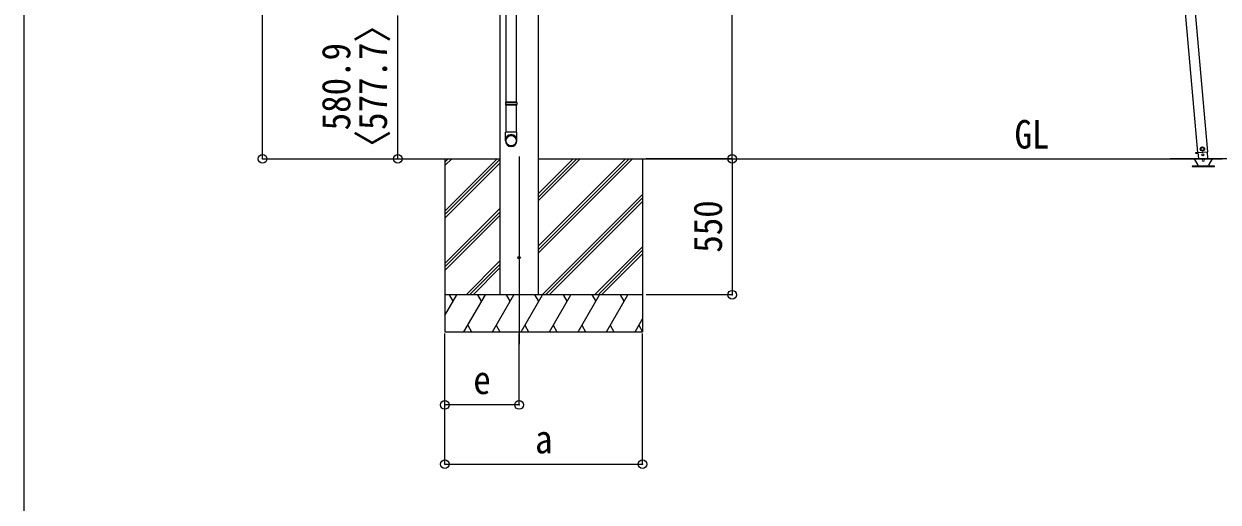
# Model space of a CAD drawing. Units: millimetres at full size, sheet at 1:35. Extents: x -9783 to 9892, y -6828 to 6752.
# Drawn here: x -9783 to -4946, y -2087 to -151 of the extents above; entities that cross this region are included whole.
import ezdxf
from ezdxf.enums import TextEntityAlignment as Align

# ---------------------------------------------------------------- set-up
doc = ezdxf.new("R2010")
doc.units = ezdxf.units.MM
doc.header["$LTSCALE"] = 35
doc.header["$PDMODE"] = 32
doc.header["$PDSIZE"] = 35
for name, color, linetype, lineweight in [('0-0_0', 7, 'Continuous', 9), ('0-1_本体', 4, 'Continuous', 9), ('0-2_部品', 7, 'Continuous', 9), ('0-8_PARTS2', 2, 'Continuous', 9), ('0-A_寸法', 6, 'Continuous', 9), ('1-2_GLASS_SEAL', 7, 'Continuous', 9), ('1-A', 6, 'Continuous', 9), ('F-0_240', 7, 'Continuous', 9)]:
    doc.layers.add(name, color=color, linetype=linetype, lineweight=lineweight)
doc.styles.add('ＭＳ ゴシック', font='')
doc.styles.get('ＭＳ ゴシック').set_extended_font_data('MS Gothic')

msp = doc.modelspace()

# ---------------------------------------------------------------- linework, layer by layer
at = {"layer": '0-0_0'}
for p, q in [((-8451.68, -696.92), (-7855.34, -696.92)), ((-8077.59, -696.92), (-8077.59, -1396.92)), ((-8077.59, -908.15), (-7866.36, -696.92)), ((-8077.59, -724.3), (-8050.21, -696.92)), ((-8077.59, -710.16), (-8064.35, -696.92)), ((-8077.59, -922.29), (-7855.34, -700.04)), ((-8077.59, -936.43), (-7855.34, -714.19)), ((-7699.84, -1079.18), (-7317.58, -696.92)), ((-7699.84, -1050.9), (-7345.86, -696.92)), ((-7699.84, -1065.04), (-7331.72, -696.92)), ((-7699.84, -867.05), (-7529.71, -696.92)), ((-7699.84, -852.91), (-7543.85, -696.92)), ((-7699.84, -838.77), (-7557.99, -696.92)), ((-7699.84, -696.92), (-4929.8, -696.92)), ((-7277.59, -696.92), (-7277.59, -1396.92)), ((-7683.73, -1246.92), (-7277.59, -840.78)), ((-7669.59, -1246.92), (-7277.59, -854.93)), ((-7655.45, -1246.92), (-7277.59, -869.07)), ((-8077.59, -1120.28), (-7855.34, -898.03)), ((-8077.59, -1134.42), (-7855.34, -912.17)), ((-8077.59, -1148.57), (-7855.34, -926.32)), ((-7471.6, -1246.92), (-7277.59, -1052.91)), ((-7992.1, -1246.92), (-7855.34, -1110.16)), ((-7457.46, -1246.92), (-7277.59, -1067.06)), ((-7443.32, -1246.92), (-7277.59, -1081.2)), ((-7977.96, -1246.92), (-7855.34, -1124.31)), ((-7963.82, -1246.92), (-7855.34, -1138.45)), ((-7277.59, -1246.92), (-8077.59, -1246.92)), ((-8077.59, -1330.75), (-8029.19, -1246.92)), ((-8044.19, -1272.9), (-8059.19, -1246.92)), ((-8000.32, -1396.92), (-7913.72, -1246.92)), ((-7928.72, -1272.9), (-7943.73, -1246.92)), ((-7884.85, -1396.92), (-7798.25, -1246.92)), ((-7813.25, -1272.9), (-7828.25, -1246.92)), ((-7769.38, -1396.92), (-7682.78, -1246.92)), ((-7697.78, -1272.9), (-7712.78, -1246.92)), ((-7653.91, -1396.92), (-7567.31, -1246.92)), ((-7582.31, -1272.9), (-7597.31, -1246.92)), ((-7538.44, -1396.92), (-7451.84, -1246.92)), ((-7481.84, -1246.92), (-7466.84, -1272.9)), ((-7422.97, -1396.92), (-7336.37, -1246.92)), ((-7351.37, -1272.9), (-7366.37, -1246.92)), ((-7307.5, -1396.92), (-7277.59, -1345.11)), ((-8077.59, -1396.92), (-7277.59, -1396.92)), ((-7985.33, -1370.94), (-7970.33, -1396.92)), ((-7869.86, -1370.94), (-7854.86, -1396.92)), ((-7754.39, -1370.94), (-7739.39, -1396.92)), ((-7638.92, -1370.94), (-7623.92, -1396.92)), ((-7523.45, -1370.94), (-7508.45, -1396.92)), ((-7407.98, -1370.94), (-7392.98, -1396.92)), ((-7292.5, -1370.94), (-7277.51, -1396.92))]:
    msp.add_line(p, q, dxfattribs=at)
at = {"layer": '0-1_本体'}
for p, q in [((-7699.59, 1633.08), (-7699.59, -1246.92)), ((-7855.09, 1593.37), (-7855.09, -1246.92))]:
    msp.add_line(p, q, dxfattribs=at)
at = {"layer": '0-1_本体', "color": 6}
msp.add_line((-6913.58, -696.92), (-6913.58, -1246.92), dxfattribs=at)
at = {"layer": '0-2_部品'}
for p, q in [((-7830.34, 360.83), (-7830.34, -467.35)), ((-7788.34, 360.83), (-7788.34, -467.35)), ((-7832.34, -469.35), (-7831.34, -467.35)), ((-7786.34, -469.35), (-7832.34, -469.35)), ((-7786.34, -477.35), (-7832.34, -477.35)), ((-7787.34, -467.35), (-7831.34, -467.35)), ((-7787.34, -479.35), (-7831.34, -479.35)), ((-7830.34, -479.35), (-7830.34, -589.35)), ((-7788.34, -479.35), (-7788.34, -589.35)), ((-7786.34, -469.35), (-7787.34, -467.35)), ((-7786.34, -477.35), (-7787.34, -479.35)), ((-7786.34, -469.35), (-7786.34, -477.35)), ((-7832.34, -623.5), (-7832.34, -589.35)), ((-7786.34, -589.35), (-7832.34, -589.35)), ((-7786.34, -623.5), (-7786.34, -589.35))]:
    msp.add_line(p, q, dxfattribs=at)
msp.add_lwpolyline([(-7832.34, -469.35), (-7832.34, -477.35), (-7831.34, -479.35)], dxfattribs=at)
at = {"layer": '0-2_部品', "color": 4}
msp.add_circle((-7777.34, -1096.92), 4.5, dxfattribs=at)
at = {"layer": '0-2_部品'}
for centre, major_axis, ratio, start_param, end_param in [((-7809.34, -621.75), (-23, 0), 0.996195, 3.1415927, 6.2831853), ((-7809.34, -623.5), (-23, 0), 0.996195, 3.1415927, 6.2831853), ((-7809.34, -623.5), (0, -23.43), 0.981806, 4.712389, 7.8539816)]:
    msp.add_ellipse(centre, major_axis=major_axis, ratio=ratio, start_param=start_param, end_param=end_param, dxfattribs=at)
msp.add_ellipse((-7809.34, -623.5), major_axis=(21, 0), ratio=0.996195, dxfattribs=at)
at = {"layer": '0-8_PARTS2'}
msp.add_line((-7777.34, -687.71), (-7777.34, -1446.92), dxfattribs=at)
at = {"layer": '0-A_寸法'}
for p, q in [((-8815.92, -696.92), (-8815.92, 1609.48)), ((-8815.92, -696.92), (-8087.8, -696.92)), ((-4811.01, -696.92), (-5139.84, -696.92)), ((-8077.59, -1933.29), (-8077.59, -1404.34)), ((-8077.59, -1693.31), (-8077.59, -1404.34)), ((-7777.34, -1693.31), (-7777.34, -1404.34)), ((-7277.59, -1933.29), (-7277.59, -1404.34)), ((-7777.34, -1693.31), (-8077.59, -1693.31)), ((-8077.59, -1933.29), (-7277.59, -1933.29))]:
    msp.add_line(p, q, dxfattribs=at)
for p in [(-8815.92, -696.92), (-8267.95, -696.92), (-8077.59, -1693.31), (-7777.34, -1693.31), (-8077.59, -1933.29), (-7277.59, -1933.29)]:
    msp.add_point(p, dxfattribs=at)
at = {"layer": '1-2_GLASS_SEAL', "color": 4}
for p, q in [((-5028.15, -671.5), (-5112.98, 294.63)), ((-4987.31, -667.91), (-5072.14, 298.22)), ((-5027.16, -671.7), (-5037.02, -672.57)), ((-5037.02, -672.57), (-5027.16, -671.71)), ((-5037.02, -672.57), (-5036.85, -674.56)), ((-5026.98, -673.7), (-5036.85, -674.56)), ((-5028.16, -671.49), (-4987.31, -667.92)), ((-5027.18, -671.41), (-5025.07, -695.58)), ((-4986.67, -696.25), (-4989.13, -668.08)), ((-5045.34, -695.92), (-4965.34, -695.92)), ((-5045.34, -696.92), (-5045.34, -695.92)), ((-5045.34, -696.92), (-4965.34, -696.92)), ((-5026.65, -722.92), (-5041.37, -697.42)), ((-4969.31, -697.42), (-4984.03, -722.92)), ((-4965.34, -695.92), (-4965.34, -696.92))]:
    msp.add_line(p, q, dxfattribs=at)
msp.add_lwpolyline([(-5037.02, -672.57), (-5036.85, -674.56), (-5026.99, -673.7)], dxfattribs=at)
for points in [[(-5009.93, -649.64), (-5016.08, -653.95), (-5015.42, -661.43), (-5008.62, -664.6), (-5002.47, -660.29), (-5003.13, -652.82)], [(-4960.59, -727.92), (-4960.59, -725.92), (-5050.59, -725.92), (-5050.59, -727.92)]]:
    msp.add_lwpolyline(points, close=True, dxfattribs=at)
for centre, radius in [((-5009.27, -657.12), 8.5), ((-5009.27, -657.12), 7.7), ((-5009.27, -657.12), 6.5), ((-5007.63, -680.34), 4)]:
    msp.add_circle(centre, radius, dxfattribs=at)
for centre, radius, start, end in [((-5042.23, -697.92), 1, 30, 90), ((-5021.45, -719.92), 6, 210, 270), ((-5005.34, -701.92), 4.25, 183.37229, 176.62771), ((-4989.22, -719.92), 6, 270, 330), ((-4968.44, -697.92), 1, 90, 150)]:
    msp.add_arc(centre, radius, start, end, dxfattribs=at)
at = {"layer": '1-A'}
for p, q in [((-6913.58, -696.92), (-6913.58, 1503.08)), ((-8267.95, -696.92), (-8267.95, -116.03)), ((-6913.58, -696.92), (-7262.94, -696.92)), ((-6913.58, -1246.92), (-7262.94, -1246.92))]:
    msp.add_line(p, q, dxfattribs=at)
for p in [(-8267.95, -696.92), (-6913.58, -696.92), (-6913.58, -1246.92)]:
    msp.add_point(p, dxfattribs=at)
at = {"layer": 'F-0_240', "color": 5}
msp.add_line((-9783.03, 6751.9), (-9783.03, -6828.1), dxfattribs=at)

# ---------------------------------------------------------------- texts
at = {"layer": '0-0_0', "style": 'ＭＳ ゴシック', "width": 0.9}
msp.add_text('GL', height=115.5, dxfattribs=at).set_placement((-5770.14, -689.86), align=Align.BOTTOM_LEFT)
at = {"layer": '0-A_寸法', "color": 7, "style": 'ＭＳ ゴシック', "width": 0.9}
for s, p in [('e', (-7962.59, -1683.81)), ('a', (-7712.59, -1923.79))]:
    msp.add_text(s, height=115.5, dxfattribs=at).set_placement(p, align=Align.BOTTOM_LEFT)
at = {"layer": '1-A', "color": 7, "style": 'ＭＳ ゴシック', "width": 0.9}
for s, p in [('〈577.7〉', (-8277.45, -721.48)), ('580.9', (-8426.34, -581.48)), ('550', (-6920.58, -1076.92))]:
    msp.add_text(s, height=115.5, rotation=90, dxfattribs=at).set_placement(p, align=Align.BOTTOM_LEFT)

doc.saveas('drawing.dxf')
